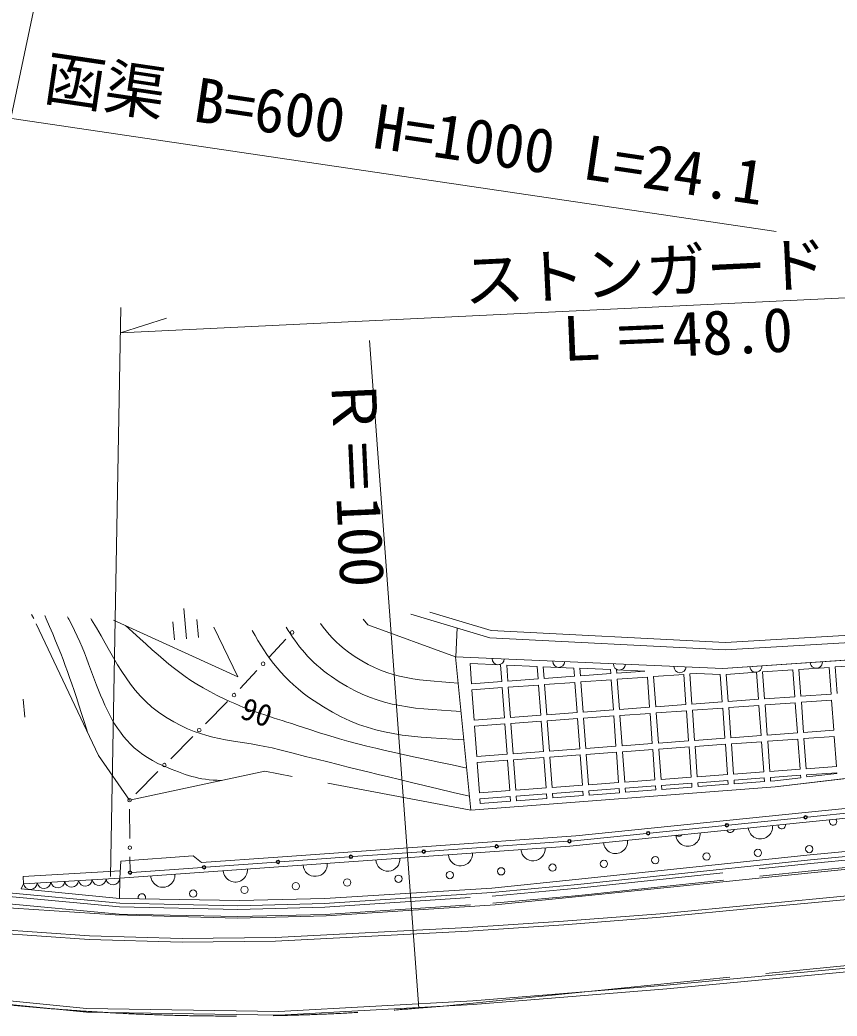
# Model space of a CAD drawing. Units: millimetres, scale not verified. Extents: x 40000 to 680000, y 20000 to 380000.
# Drawn here: x 372633 to 406308, y 274641 to 315698 of the extents above; entities that cross this region are included whole.
import ezdxf
from ezdxf.enums import TextEntityAlignment as Align

# ---------------------------------------------------------------- set-up
doc = ezdxf.new("R2010")
doc.units = ezdxf.units.MM
doc.header["$LTSCALE"] = 1000
doc.linetypes.add('CHAIN', pattern=[18.5, 12, -1.5, 3.5, -1.5])
doc.linetypes.add('DASHED', pattern=[7.5, 6, -1.5])
for name, color, linetype, lineweight in [('M-BGD', 7, 'Continuous', 13), ('M-BGD-EXST', 7, 'Continuous', 13), ('M-BMK', 2, 'CHAIN', 13), ('M-STR-HTXT', 7, 'Continuous', 13), ('M-STR-STRC', 7, 'Continuous', 13)]:
    doc.layers.add(name, color=color, linetype=linetype, lineweight=lineweight)
doc.styles.add('ＭＳ ゴシック', font='')
doc.styles.get('ＭＳ ゴシック').set_extended_font_data('MS Gothic')

msp = doc.modelspace()

# ---------------------------------------------------------------- linework, layer by layer
at = {"layer": 'M-BGD', "linetype": 'DASHED'}
for p, q in [((373203, 291022), (373105, 291195)), ((375877, 285382), (373203, 291022)), ((381615, 288620), (380623, 290668)), ((377150, 283540), (375877, 285382)), ((382725, 284734), (377150, 283540)), ((391222, 283121), (382725, 284734)), ((405230, 280930), (415074, 281863)), ((405260, 280631), (415102, 281564)), ((395638, 279909), (405230, 280930)), ((395668, 279611), (405260, 280631)), ((371683, 279617), (376736, 279143)), ((392093, 279587), (395638, 279909)), ((392116, 279288), (395668, 279611)), ((371623, 279322), (376719, 278843)), ((385195, 279130), (392093, 279587)), ((385209, 278830), (392116, 279288)), ((376719, 278843), (381617, 278740)), ((376736, 279143), (381616, 279040)), ((381616, 279040), (385195, 279130)), ((381617, 278740), (385209, 278830))]:
    msp.add_line(p, q, dxfattribs=at)
at = {"layer": 'M-BGD'}
for p, q in [((376495, 290958), (376495, 290956)), ((381615, 288620), (376495, 290956)), ((390597, 289450), (390649, 290641)), ((382910, 289436), (383597, 290178)), ((409304, 289487), (401601, 288967)), ((391222, 283121), (390582, 289451)), ((390582, 289451), (391222, 283121)), ((401601, 288967), (390582, 289451)), ((392440, 289119), (391183, 289174)), ((391183, 289174), (391244, 288335)), ((392491, 288426), (392440, 289119)), ((393949, 289052), (392692, 289108)), ((392692, 289108), (392740, 288445)), ((393987, 288536), (393949, 289052)), ((407481, 289113), (406233, 289029)), ((381712, 288143), (382400, 288886)), ((394200, 289041), (394236, 288554)), ((395458, 288986), (394200, 289041)), ((394236, 288554), (395483, 288645)), ((395483, 288645), (395458, 288986)), ((395709, 288975), (395732, 288663)), ((396967, 288920), (395709, 288975)), ((395732, 288663), (396979, 288754)), ((396979, 288754), (396967, 288920)), ((397218, 288909), (397228, 288773)), ((397218, 288909), (398390, 288858)), ((397228, 288773), (398390, 288858)), ((399989, 288724), (398742, 288633)), ((400080, 287477), (399989, 288724)), ((400533, 288764), (400238, 288742)), ((400238, 288742), (400329, 287495)), ((401493, 288721), (400533, 288764)), ((401576, 287586), (401493, 288721)), ((402991, 288810), (401744, 288726)), ((401744, 288726), (401825, 287605)), ((403072, 287696), (402991, 288810)), ((404487, 288911), (403240, 288827)), ((403240, 288827), (403321, 287714)), ((404568, 287805), (404487, 288911)), ((405984, 289012), (404737, 288928)), ((404737, 288928), (404817, 287823)), ((406064, 287915), (405984, 289012)), ((406233, 289029), (406313, 287933)), ((391244, 288335), (392491, 288426)), ((392740, 288445), (393987, 288536)), ((394005, 288286), (392758, 288195)), ((394096, 287040), (394005, 288286)), ((395501, 288396), (394254, 288305)), ((394254, 288305), (394345, 287058)), ((395592, 287149), (395501, 288396)), ((396997, 288505), (395750, 288414)), ((395750, 288414), (395841, 287167)), ((397088, 287258), (396997, 288505)), ((398493, 288614), (397246, 288523)), ((397246, 288523), (397337, 287277)), ((398584, 287368), (398493, 288614)), ((398742, 288633), (398833, 287386)), ((392509, 288177), (391262, 288086)), ((391262, 288086), (391353, 286839)), ((392600, 286930), (392509, 288177)), ((392758, 288195), (392849, 286949)), ((404817, 287823), (406064, 287915)), ((380286, 286691), (381193, 287602)), ((398833, 287386), (400080, 287477)), ((400329, 287495), (401576, 287586)), ((401825, 287605), (403072, 287696)), ((403090, 287446), (401844, 287355)), ((403181, 286200), (403090, 287446)), ((403321, 287714), (404568, 287805)), ((404586, 287556), (403340, 287465)), ((403340, 287465), (403431, 286218)), ((404678, 286309), (404586, 287556)), ((406082, 287665), (404836, 287574)), ((404836, 287574), (404927, 286327)), ((406174, 286419), (406082, 287665)), ((392849, 286949), (394096, 287040)), ((394345, 287058), (395592, 287149)), ((395841, 287167), (397088, 287258)), ((397106, 287009), (395860, 286918)), ((397197, 285762), (397106, 287009)), ((397337, 287277), (398584, 287368)), ((398602, 287118), (397356, 287027)), ((397356, 287027), (397447, 285781)), ((398693, 285872), (398602, 287118)), ((400098, 287228), (398852, 287137)), ((398852, 287137), (398943, 285890)), ((400189, 285981), (400098, 287228)), ((401594, 287337), (400348, 287246)), ((400348, 287246), (400439, 285999)), ((401685, 286090), (401594, 287337)), ((401844, 287355), (401935, 286109)), ((391353, 286839), (392600, 286930)), ((392618, 286681), (391372, 286590)), ((391372, 286590), (391463, 285343)), ((392709, 285434), (392618, 286681)), ((394114, 286790), (392868, 286699)), ((392868, 286699), (392959, 285453)), ((394205, 285544), (394114, 286790)), ((395610, 286900), (394364, 286809)), ((394364, 286809), (394455, 285562)), ((395701, 285653), (395610, 286900)), ((395860, 286918), (395951, 285671)), ((401935, 286109), (403181, 286200)), ((403431, 286218), (404678, 286309)), ((404927, 286327), (406174, 286419)), ((378851, 285249), (379757, 286160)), ((395951, 285671), (397197, 285762)), ((397447, 285781), (398693, 285872)), ((398943, 285890), (400189, 285981)), ((400439, 285999), (401685, 286090)), ((401704, 285841), (400457, 285750)), ((401795, 284594), (401704, 285841)), ((403200, 285950), (401953, 285859)), ((401953, 285859), (402044, 284613)), ((403291, 284704), (403200, 285950)), ((404696, 286060), (403449, 285969)), ((403449, 285969), (403540, 284722)), ((404787, 284813), (404696, 286060)), ((406192, 286169), (404945, 286078)), ((404945, 286078), (405036, 284831)), ((406283, 284922), (406192, 286169)), ((391463, 285343), (392709, 285434)), ((392959, 285453), (394205, 285544)), ((394455, 285562), (395701, 285653)), ((395720, 285404), (394473, 285313)), ((395811, 284157), (395720, 285404)), ((397216, 285513), (395969, 285422)), ((395969, 285422), (396060, 284175)), ((397307, 284266), (397216, 285513)), ((398712, 285622), (397465, 285531)), ((397465, 285531), (397556, 284285)), ((398803, 284376), (398712, 285622)), ((400208, 285732), (398961, 285641)), ((398961, 285641), (399052, 284394)), ((400299, 284485), (400208, 285732)), ((400457, 285750), (400548, 284503)), ((403761, 284093), (414908, 285391)), ((392728, 285185), (391481, 285094)), ((391481, 285094), (391572, 283847)), ((392819, 283938), (392728, 285185)), ((394224, 285294), (392977, 285203)), ((392977, 285203), (393068, 283957)), ((394315, 284048), (394224, 285294)), ((394473, 285313), (394564, 284066)), ((377415, 283806), (378322, 284717)), ((400548, 284503), (401795, 284594)), ((402044, 284613), (403291, 284704)), ((403540, 284722), (404787, 284813)), ((404805, 284564), (403558, 284473)), ((404812, 284467), (404805, 284564)), ((405036, 284831), (406283, 284922)), ((406301, 284673), (405054, 284582)), ((405054, 284582), (405061, 284496)), ((406303, 284641), (405061, 284496)), ((406303, 284641), (406301, 284673)), ((394564, 284066), (395811, 284157)), ((396060, 284175), (397307, 284266)), ((397556, 284285), (398803, 284376)), ((398821, 284126), (397574, 284035)), ((398833, 283962), (398821, 284126)), ((399052, 284394), (400299, 284485)), ((400317, 284236), (399070, 284145)), ((399070, 284145), (399082, 283981)), ((400329, 284078), (400317, 284236)), ((401813, 284345), (400566, 284254)), ((400566, 284254), (400578, 284097)), ((401824, 284194), (400578, 284097)), ((401824, 284194), (401813, 284345)), ((403309, 284454), (402062, 284363)), ((402062, 284363), (402073, 284213)), ((403320, 284309), (402073, 284213)), ((403320, 284309), (403309, 284454)), ((403558, 284473), (403569, 284329)), ((403737, 284342), (403569, 284329)), ((404812, 284467), (403737, 284342)), ((391222, 283121), (403761, 284093)), ((391572, 283847), (392819, 283938)), ((393068, 283957), (394315, 284048)), ((394333, 283798), (393086, 283707)), ((394347, 283614), (394333, 283798)), ((395829, 283908), (394582, 283817)), ((394582, 283817), (394596, 283633)), ((395842, 283730), (394596, 283633)), ((395842, 283730), (395829, 283908)), ((397325, 284017), (396078, 283926)), ((396078, 283926), (396091, 283749)), ((397338, 283846), (396091, 283749)), ((397338, 283846), (397325, 284017)), ((397574, 284035), (397587, 283865)), ((398833, 283962), (397587, 283865)), ((400329, 284078), (399082, 283981)), ((392837, 283689), (391590, 283598)), ((391590, 283598), (391605, 283401)), ((392851, 283498), (391605, 283401)), ((392851, 283498), (392837, 283689)), ((393086, 283707), (393100, 283517)), ((394347, 283614), (393100, 283517)), ((377161, 281956), (377153, 283165)), ((405083, 282840), (408238, 283156)), ((398598, 282184), (401691, 282497)), ((401840, 282512), (404934, 282825)), ((395355, 281856), (398448, 282169)), ((392352, 281640), (395206, 281843)), ((386347, 281212), (389200, 281415)), ((389350, 281426), (392203, 281629)), ((376750, 280321), (376795, 281026)), ((376795, 281026), (379772, 281241)), ((377170, 280602), (377166, 281206)), ((380122, 280966), (379772, 281241)), ((380296, 280778), (383195, 280987)), ((383344, 280998), (386198, 281201)), ((372761, 280397), (376769, 280622)), ((377248, 280557), (380147, 280767)), ((372778, 280097), (372761, 280397)), ((372778, 280097), (376750, 280321)), ((376732, 279483), (376750, 280321)), ((376745, 279293), (371712, 279765))]:
    msp.add_line(p, q, dxfattribs=at)
for points in [[(425596, 291980), (408689, 290453), (401708, 290038), (392056, 290535), (389526, 291289)], [(425023, 291627), (408711, 290154), (401709, 289738), (392004, 290237), (388747, 291209)], [(390582, 289451), (386972, 290772), (386773, 291004)], [(390582, 289451), (401601, 288967), (409304, 289487), (411913, 289721)], [(376750, 280321), (383284, 280793), (395298, 281649), (405028, 282634), (414947, 283626), (419294, 284326), (425256, 285811)], [(391222, 283121), (403761, 284093), (414908, 285391)], [(425889, 284712), (423016, 283712), (418260, 282653), (415101, 282222), (405194, 281288), (395535, 280267), (392078, 279906), (385201, 279483), (381687, 279401), (376732, 279483)], [(419214, 284718), (414895, 284023), (404988, 283032), (395540, 282076), (383255, 281192), (380122, 280966)], [(392078, 279906), (395535, 280267), (405194, 281288), (415101, 282222), (418260, 282653), (423016, 283712), (425889, 284712)], [(376745, 279293), (381616, 279190), (385188, 279280), (392081, 279737), (395624, 280059), (405215, 281079), (415059, 282012), (422734, 282769)], [(415102, 281527), (405384, 280563), (395668, 279568), (392219, 279221), (385259, 278779), (381601, 278670), (376564, 278808), (371519, 279145)], [(372778, 280097), (372683, 279884), (376732, 279483), (381687, 279401), (385201, 279483)]]:
    msp.add_lwpolyline(points, dxfattribs=at)
for centre, radius in [((383852, 290453), 75), ((382655, 289161), 75), ((381457, 287868), 75), ((380022, 286425), 75), ((378586, 284983), 75), ((377150, 283540), 75), ((405008, 282833), 75), ((405008, 282833), 60), ((401766, 282505), 75), ((401766, 282505), 60), ((401766, 282505), 50), ((405008, 282833), 50), ((398523, 282177), 75), ((398523, 282177), 60), ((398523, 282177), 50), ((377163, 281581), 75), ((392278, 281635), 75), ((392278, 281635), 60), ((392278, 281635), 50), ((395280, 281849), 75), ((395280, 281849), 60), ((395280, 281849), 50), ((405163, 281525), 150), ((386272, 281207), 75), ((386272, 281207), 60), ((386272, 281207), 50), ((389275, 281421), 75), ((389275, 281421), 60), ((389275, 281421), 50), ((400931, 281219), 150), ((403047, 281372), 150), ((380221, 280772), 75), ((383270, 280993), 75), ((383270, 280993), 60), ((383270, 280993), 50), ((394584, 280760), 150), ((396700, 280913), 150), ((398816, 281066), 150), ((377173, 280552), 75), ((377173, 280552), 60), ((377173, 280552), 50), ((380221, 280772), 60), ((380221, 280772), 50), ((388237, 280301), 150), ((390352, 280454), 150), ((392468, 280607), 150), ((384005, 279995), 150), ((386121, 280148), 150), ((379774, 279689), 150), ((381889, 279842), 150)]:
    msp.add_circle(centre, radius, dxfattribs=at)
for centre, radius, start, end in [((392345, 289373), 250, 177.487, 357.4869), ((394842, 289264), 250, 177.487, 357.4869), ((397340, 289154), 250, 177.487, 357.4869), ((399837, 289044), 250, 177.487, 357.4869), ((402958, 289059), 250, 183.8635, 3.8635), ((405452, 289227), 250, 183.8635, 3.8635), ((403148, 282443), 500, 185.7755, 5.7755), ((404029, 282506), 150, 175.6833, 15.8677), ((406144, 282659), 150, 150.8423, 40.5847), ((400163, 282141), 500, 185.7755, 5.7755), ((399797, 282200), 150, 225.1094, 326.4417), ((401913, 282353), 150, 199.0315, 352.5195), ((397178, 281840), 500, 185.7755, 5.7755), ((390787, 281328), 500, 184.0767, 4.0767), ((393779, 281541), 500, 184.0767, 4.0767), ((384802, 280901), 500, 184.0767, 4.0767), ((387795, 281115), 500, 184.0767, 4.0767), ((378521, 280449), 500, 184.1363, 4.1363), ((381513, 280665), 500, 184.1363, 4.1363), ((373060, 280149), 286, 190.5463, 355.8981), ((373627, 280181), 286, 190.5463, 355.8981), ((374194, 280213), 286, 190.5463, 355.8981), ((374762, 280245), 286, 190.5463, 355.8981), ((375329, 280277), 286, 190.5463, 355.8981), ((375897, 280309), 286, 190.5463, 355.8981), ((376464, 280341), 286, 190.5463, 355.8981), ((377658, 279536), 150, 332.1792, 205.9281)]:
    msp.add_arc(centre, radius, start, end, dxfattribs=at)
for points, knots in [([(373653, 291157), (373674, 291109), (373695, 291061), (373717, 291012), (374497, 289237), (374700, 288570), (375419, 286348)], [0, 0, 0, 0, 1, 1, 1, 2, 2, 2, 2]), ([(374600, 291090), (374617, 291058), (374635, 291026), (374653, 290993), (375992, 288524), (375965, 286042), (378554, 284951), (379441, 284577), (379966, 284375), (380944, 284352)], [0, 0, 0, 0, 1, 1, 1, 2, 2, 2, 3, 3, 3, 3]), ([(391163, 283699), (387367, 284609), (386391, 284832), (383346, 285616), (381637, 286056), (380519, 285905), (378978, 286763), (377133, 287790), (376691, 289174), (375588, 290974), (375578, 290991), (375568, 291007), (375559, 291023)], [0, 0, 0, 0, 1, 1, 1, 2, 2, 2, 3, 3, 3, 4, 4, 4, 4]), ([(391046, 284864), (387718, 285586), (386724, 285727), (384053, 286622), (382883, 287014), (382198, 287171), (381083, 287701), (379283, 288556), (378686, 289215), (376982, 290734)], [0, 0, 0, 0, 1, 1, 1, 2, 2, 2, 3, 3, 3, 3]), ([(390692, 288361), (388798, 288499), (387657, 288560), (386175, 289639), (385662, 290013), (385308, 290405), (385018, 290822)], [0, 0, 0, 0, 1, 1, 1, 2, 2, 2, 2]), ([(390928, 286030), (388359, 286154), (386823, 286235), (384761, 287628), (383483, 288490), (382818, 289430), (382205, 290531)], [0, 0, 0, 0, 1, 1, 1, 2, 2, 2, 2]), ([(383608, 290676), (384053, 289928), (384573, 289257), (385468, 288634), (387240, 287397), (388579, 287327), (390810, 287195)], [0, 0, 0, 0, 1, 1, 1, 2, 2, 2, 2])]:
    msp.add_open_spline(points, degree=3, knots=knots, dxfattribs=at)
at = {"layer": 'M-BGD-EXST'}
for p, q in [((379382, 291437), (379500, 290193)), ((378932, 290892), (379002, 290145)), ((379927, 290986), (379998, 290240)), ((372762, 287702), (372833, 286955))]:
    msp.add_line(p, q, dxfattribs=at)
at = {"layer": 'M-BMK'}
msp.add_lwpolyline([(389070, 274969), (389945, 275040), (468164, 282906)], dxfattribs=at)
msp.add_arc((381350, 365601), 90960, 262.57527, 274.86863, dxfattribs=at)
at = {"layer": 'M-STR-HTXT'}
for p, q in [((378656, 341856), (365617, 280303)), ((403802, 306973), (372306, 311630)), ((422682, 305026), (376775, 302799)), ((376793, 303841), (376370, 280388)), ((376775, 302799), (378679, 303409)), ((387038, 302486), (389070, 274969))]:
    msp.add_line(p, q, dxfattribs=at)
at = {"layer": 'M-STR-STRC'}
for points in [[(488925, 287967), (476655, 286684), (468655, 285867), (454734, 284388), (438814, 282770), (430844, 281933), (422866, 281106), (410956, 279873), (407026, 279470), (403029, 279097), (399032, 278711), (395047, 278403), (391101, 278138), (383171, 277728), (379314, 277692), (375487, 277793), (371544, 278077)], [(488911, 288116), (476639, 286833), (468639, 286016), (454718, 284538), (438798, 282919), (430828, 282082), (422850, 281255), (410941, 280023), (407012, 279619), (403015, 279246), (399019, 278860), (395037, 278552), (391092, 278288), (383167, 277878), (379315, 277842), (375494, 277943), (371558, 278226)], [(369596, 275530), (375381, 274956), (383309, 274827), (391302, 275270), (399274, 275918), (415267, 277423), (423207, 278255), (435038, 279498), (443053, 280332), (451041, 281165), (458972, 282015), (468162, 282963)], [(369592, 275380), (375372, 274806), (383312, 274677), (391312, 275120), (399287, 275768), (415282, 277274), (423223, 278106), (435053, 279348), (443069, 280183), (451057, 281016), (458987, 281865), (468182, 282815)]]:
    msp.add_lwpolyline(points, dxfattribs=at)

# ---------------------------------------------------------------- texts
at = {"layer": 'M-BGD-EXST', "style": 'ＭＳ ゴシック'}
msp.add_text('90', height=916.4, rotation=340.689, dxfattribs=at).set_placement((382393, 287163), align=Align.MIDDLE_CENTER)
at = {"layer": 'M-STR-HTXT', "style": 'ＭＳ ゴシック'}
for s, rotation, p in [('函渠 B=600 H=1000 L=24.1', 351.59, (373461, 311897)), ('ストンガード', 2.778, (390988, 303488)), ('Ｌ＝48.0', 2.369, (394561, 301072)), ('Ｒ＝100', 272.61, (384901, 300986))]:
    msp.add_text(s, height=1833, rotation=rotation, dxfattribs=at).set_placement(p, align=Align.BOTTOM_LEFT)

doc.saveas('drawing.dxf')
